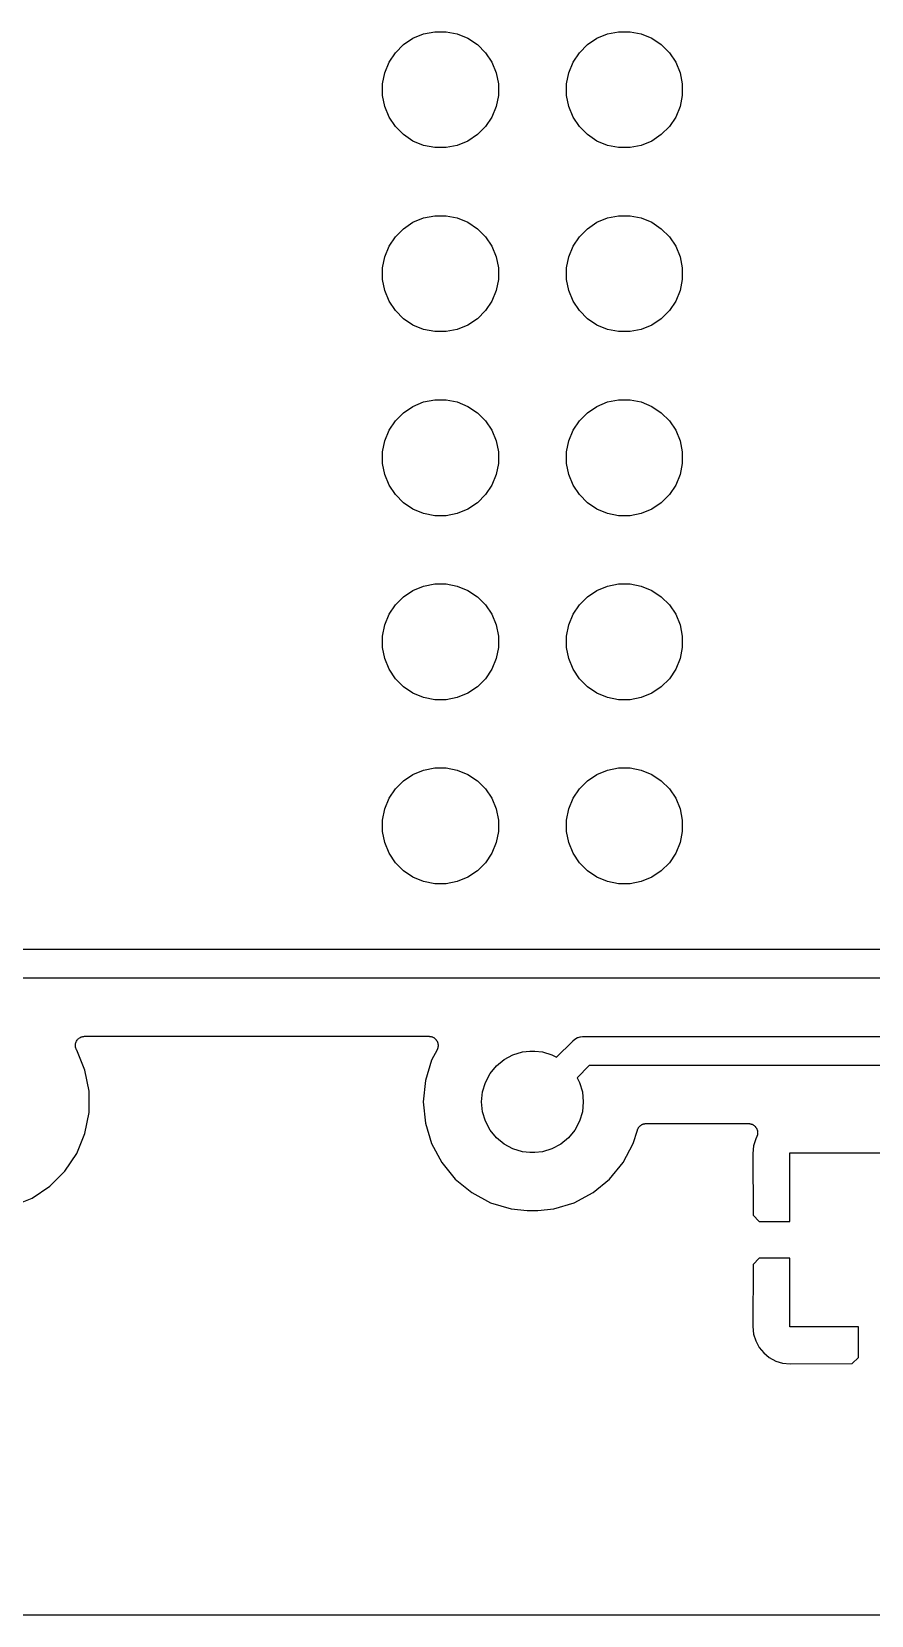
# Model space of a CAD drawing. Extents: x 122.5 to 192.5, y -149.3 to -74.2.
# Drawn here: x 139.14 to 150.73, y -149.33 to -127.47 of the extents above; entities that cross this region are included whole.
import ezdxf

# ---------------------------------------------------------------- set-up
doc = ezdxf.new("R2010")
doc.units = 0
doc.header["$MEASUREMENT"] = 0
doc.layers.add('BLACK', color=7, linetype='CONTINUOUS')

msp = doc.modelspace()

# ---------------------------------------------------------------- linework, layer by layer
at = {"layer": 'BLACK', "linetype": 'CONTINUOUS'}
for p, q in [((144.27, -127.649), (144.401, -127.561)), ((144.401, -127.561), (144.547, -127.501)), ((144.547, -127.501), (144.701, -127.47)), ((144.701, -127.47), (144.859, -127.47)), ((144.859, -127.47), (145.013, -127.501)), ((145.013, -127.501), (145.159, -127.561)), ((145.159, -127.561), (145.29, -127.649)), ((146.81, -127.649), (146.941, -127.561)), ((146.941, -127.561), (147.087, -127.501)), ((147.087, -127.501), (147.241, -127.47)), ((147.241, -127.47), (147.399, -127.47)), ((147.399, -127.47), (147.553, -127.501)), ((147.553, -127.501), (147.699, -127.561)), ((147.699, -127.561), (147.83, -127.649)), ((144.071, -127.891), (144.159, -127.76)), ((144.159, -127.76), (144.27, -127.649)), ((145.29, -127.649), (145.401, -127.76)), ((145.401, -127.76), (145.489, -127.891)), ((146.611, -127.891), (146.699, -127.76)), ((146.699, -127.76), (146.81, -127.649)), ((147.83, -127.649), (147.941, -127.76)), ((147.941, -127.76), (148.029, -127.891)), ((143.98, -128.191), (144.011, -128.037)), ((144.011, -128.037), (144.071, -127.891)), ((145.489, -127.891), (145.549, -128.037)), ((145.549, -128.037), (145.58, -128.191)), ((146.52, -128.191), (146.551, -128.037)), ((146.551, -128.037), (146.611, -127.891)), ((148.029, -127.891), (148.089, -128.037)), ((148.089, -128.037), (148.12, -128.191)), ((143.98, -128.349), (143.98, -128.191)), ((145.58, -128.191), (145.58, -128.349)), ((146.52, -128.349), (146.52, -128.191)), ((148.12, -128.191), (148.12, -128.349)), ((144.011, -128.503), (143.98, -128.349)), ((144.071, -128.649), (144.011, -128.503)), ((145.549, -128.503), (145.489, -128.649)), ((145.58, -128.349), (145.549, -128.503)), ((146.551, -128.503), (146.52, -128.349)), ((146.611, -128.649), (146.551, -128.503)), ((148.089, -128.503), (148.029, -128.649)), ((148.12, -128.349), (148.089, -128.503)), ((144.159, -128.78), (144.071, -128.649)), ((145.489, -128.649), (145.401, -128.78)), ((146.699, -128.78), (146.611, -128.649)), ((148.029, -128.649), (147.941, -128.78)), ((144.27, -128.891), (144.159, -128.78)), ((144.401, -128.979), (144.27, -128.891)), ((145.29, -128.891), (145.159, -128.979)), ((145.401, -128.78), (145.29, -128.891)), ((146.81, -128.891), (146.699, -128.78)), ((146.941, -128.979), (146.81, -128.891)), ((147.83, -128.891), (147.699, -128.979)), ((147.941, -128.78), (147.83, -128.891)), ((144.547, -129.039), (144.401, -128.979)), ((144.701, -129.07), (144.547, -129.039)), ((144.859, -129.07), (144.701, -129.07)), ((145.013, -129.039), (144.859, -129.07)), ((145.159, -128.979), (145.013, -129.039)), ((147.087, -129.039), (146.941, -128.979)), ((147.241, -129.07), (147.087, -129.039)), ((147.399, -129.07), (147.241, -129.07)), ((147.553, -129.039), (147.399, -129.07)), ((147.699, -128.979), (147.553, -129.039)), ((144.401, -130.101), (144.547, -130.041)), ((144.547, -130.041), (144.701, -130.01)), ((144.701, -130.01), (144.859, -130.01)), ((144.859, -130.01), (145.013, -130.041)), ((145.013, -130.041), (145.159, -130.101)), ((146.941, -130.101), (147.087, -130.041)), ((147.087, -130.041), (147.241, -130.01)), ((147.241, -130.01), (147.399, -130.01)), ((147.399, -130.01), (147.553, -130.041)), ((147.553, -130.041), (147.699, -130.101)), ((144.159, -130.3), (144.27, -130.189)), ((144.27, -130.189), (144.401, -130.101)), ((145.159, -130.101), (145.29, -130.189)), ((145.29, -130.189), (145.401, -130.3)), ((146.699, -130.3), (146.81, -130.189)), ((146.81, -130.189), (146.941, -130.101)), ((147.699, -130.101), (147.83, -130.189)), ((147.83, -130.189), (147.941, -130.3)), ((144.011, -130.577), (144.071, -130.431)), ((144.071, -130.431), (144.159, -130.3)), ((145.401, -130.3), (145.489, -130.431)), ((145.489, -130.431), (145.549, -130.577)), ((146.551, -130.577), (146.611, -130.431)), ((146.611, -130.431), (146.699, -130.3)), ((147.941, -130.3), (148.029, -130.431)), ((148.029, -130.431), (148.089, -130.577)), ((143.98, -130.731), (144.011, -130.577)), ((145.549, -130.577), (145.58, -130.731)), ((146.52, -130.731), (146.551, -130.577)), ((148.089, -130.577), (148.12, -130.731)), ((143.98, -130.889), (143.98, -130.731)), ((144.011, -131.043), (143.98, -130.889)), ((145.58, -130.889), (145.549, -131.043)), ((145.58, -130.731), (145.58, -130.889)), ((146.52, -130.889), (146.52, -130.731)), ((146.551, -131.043), (146.52, -130.889)), ((148.12, -130.889), (148.089, -131.043)), ((148.12, -130.731), (148.12, -130.889)), ((144.071, -131.189), (144.011, -131.043)), ((145.549, -131.043), (145.489, -131.189)), ((146.611, -131.189), (146.551, -131.043)), ((148.089, -131.043), (148.029, -131.189)), ((144.159, -131.32), (144.071, -131.189)), ((144.27, -131.431), (144.159, -131.32)), ((145.401, -131.32), (145.29, -131.431)), ((145.489, -131.189), (145.401, -131.32)), ((146.699, -131.32), (146.611, -131.189)), ((146.81, -131.431), (146.699, -131.32)), ((147.941, -131.32), (147.83, -131.431)), ((148.029, -131.189), (147.941, -131.32)), ((144.401, -131.519), (144.27, -131.431)), ((144.547, -131.579), (144.401, -131.519)), ((144.701, -131.61), (144.547, -131.579)), ((145.013, -131.579), (144.859, -131.61)), ((145.159, -131.519), (145.013, -131.579)), ((145.29, -131.431), (145.159, -131.519)), ((146.941, -131.519), (146.81, -131.431)), ((147.087, -131.579), (146.941, -131.519)), ((147.241, -131.61), (147.087, -131.579)), ((147.553, -131.579), (147.399, -131.61)), ((147.699, -131.519), (147.553, -131.579)), ((147.83, -131.431), (147.699, -131.519)), ((144.859, -131.61), (144.701, -131.61)), ((147.399, -131.61), (147.241, -131.61)), ((144.27, -132.729), (144.401, -132.641)), ((144.401, -132.641), (144.547, -132.581)), ((144.547, -132.581), (144.701, -132.55)), ((144.701, -132.55), (144.859, -132.55)), ((144.859, -132.55), (145.013, -132.581)), ((145.013, -132.581), (145.159, -132.641)), ((145.159, -132.641), (145.29, -132.729)), ((146.81, -132.729), (146.941, -132.641)), ((146.941, -132.641), (147.087, -132.581)), ((147.087, -132.581), (147.241, -132.55)), ((147.241, -132.55), (147.399, -132.55)), ((147.399, -132.55), (147.553, -132.581)), ((147.553, -132.581), (147.699, -132.641)), ((147.699, -132.641), (147.83, -132.729)), ((144.071, -132.971), (144.159, -132.84)), ((144.159, -132.84), (144.27, -132.729)), ((145.29, -132.729), (145.401, -132.84)), ((145.401, -132.84), (145.489, -132.971)), ((146.611, -132.971), (146.699, -132.84)), ((146.699, -132.84), (146.81, -132.729)), ((147.83, -132.729), (147.941, -132.84)), ((147.941, -132.84), (148.029, -132.971)), ((144.011, -133.117), (144.071, -132.971)), ((145.489, -132.971), (145.549, -133.117)), ((146.551, -133.117), (146.611, -132.971)), ((148.029, -132.971), (148.089, -133.117)), ((143.98, -133.271), (144.011, -133.117)), ((143.98, -133.429), (143.98, -133.271)), ((145.549, -133.117), (145.58, -133.271)), ((145.58, -133.271), (145.58, -133.429)), ((146.52, -133.271), (146.551, -133.117)), ((146.52, -133.429), (146.52, -133.271)), ((148.089, -133.117), (148.12, -133.271)), ((148.12, -133.271), (148.12, -133.429)), ((144.011, -133.583), (143.98, -133.429)), ((145.58, -133.429), (145.549, -133.583)), ((146.551, -133.583), (146.52, -133.429)), ((148.12, -133.429), (148.089, -133.583)), ((144.071, -133.729), (144.011, -133.583)), ((144.159, -133.86), (144.071, -133.729)), ((145.489, -133.729), (145.401, -133.86)), ((145.549, -133.583), (145.489, -133.729)), ((146.611, -133.729), (146.551, -133.583)), ((146.699, -133.86), (146.611, -133.729)), ((148.029, -133.729), (147.941, -133.86)), ((148.089, -133.583), (148.029, -133.729)), ((144.27, -133.971), (144.159, -133.86)), ((144.401, -134.059), (144.27, -133.971)), ((145.29, -133.971), (145.159, -134.059)), ((145.401, -133.86), (145.29, -133.971)), ((146.81, -133.971), (146.699, -133.86)), ((146.941, -134.059), (146.81, -133.971)), ((147.83, -133.971), (147.699, -134.059)), ((147.941, -133.86), (147.83, -133.971)), ((144.547, -134.119), (144.401, -134.059)), ((144.701, -134.15), (144.547, -134.119)), ((144.859, -134.15), (144.701, -134.15)), ((145.013, -134.119), (144.859, -134.15)), ((145.159, -134.059), (145.013, -134.119)), ((147.087, -134.119), (146.941, -134.059)), ((147.241, -134.15), (147.087, -134.119)), ((147.399, -134.15), (147.241, -134.15)), ((147.553, -134.119), (147.399, -134.15)), ((147.699, -134.059), (147.553, -134.119)), ((144.159, -135.38), (144.27, -135.269)), ((144.27, -135.269), (144.401, -135.181)), ((144.401, -135.181), (144.547, -135.121)), ((144.547, -135.121), (144.701, -135.09)), ((144.701, -135.09), (144.859, -135.09)), ((144.859, -135.09), (145.013, -135.121)), ((145.013, -135.121), (145.159, -135.181)), ((145.159, -135.181), (145.29, -135.269)), ((145.29, -135.269), (145.401, -135.38)), ((146.699, -135.38), (146.81, -135.269)), ((146.81, -135.269), (146.941, -135.181)), ((146.941, -135.181), (147.087, -135.121)), ((147.087, -135.121), (147.241, -135.09)), ((147.241, -135.09), (147.399, -135.09)), ((147.399, -135.09), (147.553, -135.121)), ((147.553, -135.121), (147.699, -135.181)), ((147.699, -135.181), (147.83, -135.269)), ((147.83, -135.269), (147.941, -135.38)), ((144.011, -135.657), (144.071, -135.511)), ((144.071, -135.511), (144.159, -135.38)), ((145.401, -135.38), (145.489, -135.511)), ((145.489, -135.511), (145.549, -135.657)), ((146.551, -135.657), (146.611, -135.511)), ((146.611, -135.511), (146.699, -135.38)), ((147.941, -135.38), (148.029, -135.511)), ((148.029, -135.511), (148.089, -135.657)), ((143.98, -135.811), (144.011, -135.657)), ((145.549, -135.657), (145.58, -135.811)), ((146.52, -135.811), (146.551, -135.657)), ((148.089, -135.657), (148.12, -135.811)), ((143.98, -135.969), (143.98, -135.811)), ((145.58, -135.811), (145.58, -135.969)), ((146.52, -135.969), (146.52, -135.811)), ((148.12, -135.811), (148.12, -135.969)), ((144.011, -136.123), (143.98, -135.969)), ((144.071, -136.269), (144.011, -136.123)), ((145.549, -136.123), (145.489, -136.269)), ((145.58, -135.969), (145.549, -136.123)), ((146.551, -136.123), (146.52, -135.969)), ((146.611, -136.269), (146.551, -136.123)), ((148.089, -136.123), (148.029, -136.269)), ((148.12, -135.969), (148.089, -136.123)), ((144.159, -136.4), (144.071, -136.269)), ((145.489, -136.269), (145.401, -136.4)), ((146.699, -136.4), (146.611, -136.269)), ((148.029, -136.269), (147.941, -136.4)), ((144.27, -136.511), (144.159, -136.4)), ((144.401, -136.599), (144.27, -136.511)), ((144.547, -136.659), (144.401, -136.599)), ((145.159, -136.599), (145.013, -136.659)), ((145.29, -136.511), (145.159, -136.599)), ((145.401, -136.4), (145.29, -136.511)), ((146.81, -136.511), (146.699, -136.4)), ((146.941, -136.599), (146.81, -136.511)), ((147.087, -136.659), (146.941, -136.599)), ((147.699, -136.599), (147.553, -136.659)), ((147.83, -136.511), (147.699, -136.599)), ((147.941, -136.4), (147.83, -136.511)), ((144.701, -136.69), (144.547, -136.659)), ((144.859, -136.69), (144.701, -136.69)), ((145.013, -136.659), (144.859, -136.69)), ((147.241, -136.69), (147.087, -136.659)), ((147.399, -136.69), (147.241, -136.69)), ((147.553, -136.659), (147.399, -136.69)), ((144.401, -137.721), (144.547, -137.661)), ((144.547, -137.661), (144.701, -137.63)), ((144.701, -137.63), (144.859, -137.63)), ((144.859, -137.63), (145.013, -137.661)), ((145.013, -137.661), (145.159, -137.721)), ((146.941, -137.721), (147.087, -137.661)), ((147.087, -137.661), (147.241, -137.63)), ((147.241, -137.63), (147.399, -137.63)), ((147.399, -137.63), (147.553, -137.661)), ((147.553, -137.661), (147.699, -137.721)), ((144.159, -137.92), (144.27, -137.809)), ((144.27, -137.809), (144.401, -137.721)), ((145.159, -137.721), (145.29, -137.809)), ((145.29, -137.809), (145.401, -137.92)), ((146.699, -137.92), (146.81, -137.809)), ((146.81, -137.809), (146.941, -137.721)), ((147.699, -137.721), (147.83, -137.809)), ((147.83, -137.809), (147.941, -137.92)), ((144.011, -138.197), (144.071, -138.051)), ((144.071, -138.051), (144.159, -137.92)), ((145.401, -137.92), (145.489, -138.051)), ((145.489, -138.051), (145.549, -138.197)), ((146.551, -138.197), (146.611, -138.051)), ((146.611, -138.051), (146.699, -137.92)), ((147.941, -137.92), (148.029, -138.051)), ((148.029, -138.051), (148.089, -138.197)), ((143.98, -138.351), (144.011, -138.197)), ((143.98, -138.509), (143.98, -138.351)), ((145.549, -138.197), (145.58, -138.351)), ((145.58, -138.351), (145.58, -138.509)), ((146.52, -138.351), (146.551, -138.197)), ((146.52, -138.509), (146.52, -138.351)), ((148.089, -138.197), (148.12, -138.351)), ((148.12, -138.351), (148.12, -138.509)), ((144.011, -138.663), (143.98, -138.509)), ((145.58, -138.509), (145.549, -138.663)), ((146.551, -138.663), (146.52, -138.509)), ((148.12, -138.509), (148.089, -138.663)), ((144.071, -138.809), (144.011, -138.663)), ((145.549, -138.663), (145.489, -138.809)), ((146.611, -138.809), (146.551, -138.663)), ((148.089, -138.663), (148.029, -138.809)), ((144.159, -138.94), (144.071, -138.809)), ((144.27, -139.051), (144.159, -138.94)), ((145.401, -138.94), (145.29, -139.051)), ((145.489, -138.809), (145.401, -138.94)), ((146.699, -138.94), (146.611, -138.809)), ((146.81, -139.051), (146.699, -138.94)), ((147.941, -138.94), (147.83, -139.051)), ((148.029, -138.809), (147.941, -138.94)), ((144.401, -139.139), (144.27, -139.051)), ((144.547, -139.199), (144.401, -139.139)), ((144.701, -139.23), (144.547, -139.199)), ((145.013, -139.199), (144.859, -139.23)), ((145.159, -139.139), (145.013, -139.199)), ((145.29, -139.051), (145.159, -139.139)), ((146.941, -139.139), (146.81, -139.051)), ((147.087, -139.199), (146.941, -139.139)), ((147.241, -139.23), (147.087, -139.199)), ((147.553, -139.199), (147.399, -139.23)), ((147.699, -139.139), (147.553, -139.199)), ((147.83, -139.051), (147.699, -139.139)), ((144.859, -139.23), (144.701, -139.23)), ((147.399, -139.23), (147.241, -139.23)), ((128.353, -140.135), (158.032, -140.135)), ((158.105, -140.535), (128.28, -140.535)), ((139.746, -141.424), (139.75, -141.413)), ((139.75, -141.412), (139.756, -141.402)), ((139.75, -141.413), (139.75, -141.412)), ((139.75, -141.413), (139.75, -141.413)), ((139.756, -141.402), (139.762, -141.391)), ((139.762, -141.391), (139.77, -141.381)), ((139.762, -141.391), (139.762, -141.391)), ((139.762, -141.391), (139.762, -141.391)), ((139.77, -141.381), (139.777, -141.372)), ((139.777, -141.372), (139.778, -141.372)), ((139.778, -141.371), (139.787, -141.364)), ((139.778, -141.372), (139.778, -141.371)), ((139.787, -141.364), (139.797, -141.356)), ((139.797, -141.356), (139.808, -141.35)), ((139.797, -141.356), (139.797, -141.356)), ((139.797, -141.356), (139.797, -141.356)), ((139.808, -141.35), (139.819, -141.345)), ((139.819, -141.344), (139.831, -141.341)), ((139.819, -141.345), (139.819, -141.344)), ((139.819, -141.345), (139.819, -141.345)), ((139.831, -141.341), (139.842, -141.337)), ((139.842, -141.337), (139.843, -141.337)), ((139.843, -141.337), (139.855, -141.336)), ((139.843, -141.337), (139.843, -141.337)), ((139.855, -141.336), (139.867, -141.335)), ((139.867, -141.335), (144.621, -141.335)), ((144.621, -141.335), (144.623, -141.335)), ((144.623, -141.335), (144.629, -141.336)), ((144.629, -141.336), (144.635, -141.336)), ((144.635, -141.336), (144.641, -141.337)), ((144.641, -141.337), (144.647, -141.338)), ((144.647, -141.338), (144.653, -141.34)), ((144.653, -141.34), (144.659, -141.341)), ((144.659, -141.341), (144.665, -141.343)), ((144.665, -141.343), (144.671, -141.345)), ((144.671, -141.345), (144.676, -141.348)), ((144.676, -141.348), (144.682, -141.35)), ((144.682, -141.35), (144.687, -141.354)), ((144.687, -141.354), (144.693, -141.357)), ((144.693, -141.357), (144.697, -141.361)), ((144.697, -141.361), (144.702, -141.364)), ((144.702, -141.364), (144.707, -141.369)), ((144.707, -141.369), (144.712, -141.373)), ((144.712, -141.373), (144.715, -141.378)), ((144.715, -141.378), (144.72, -141.382)), ((144.72, -141.382), (144.723, -141.387)), ((144.723, -141.387), (144.727, -141.392)), ((144.727, -141.392), (144.73, -141.398)), ((144.73, -141.398), (144.733, -141.403)), ((144.733, -141.403), (144.736, -141.409)), ((144.736, -141.409), (144.739, -141.414)), ((144.739, -141.414), (144.74, -141.42)), ((146.383, -141.624), (146.602, -141.406)), ((146.602, -141.406), (146.608, -141.398)), ((146.608, -141.398), (146.638, -141.373)), ((146.638, -141.373), (146.673, -141.354)), ((146.673, -141.354), (146.682, -141.352)), ((146.682, -141.352), (146.711, -141.343)), ((146.711, -141.343), (146.715, -141.343)), ((146.715, -141.343), (146.74, -141.34)), ((146.74, -141.34), (146.75, -141.339)), ((146.74, -141.34), (146.74, -141.34)), ((146.75, -141.339), (146.76, -141.34)), ((146.76, -141.34), (154, -141.34)), ((139.74, -141.461), (139.741, -141.449)), ((139.741, -141.473), (139.74, -141.461)), ((139.74, -141.461), (139.74, -141.461)), ((139.74, -141.461), (139.74, -141.461)), ((139.741, -141.449), (139.743, -141.436)), ((139.742, -141.485), (139.741, -141.473)), ((139.742, -141.486), (139.742, -141.485)), ((139.746, -141.497), (139.742, -141.486)), ((139.742, -141.486), (139.742, -141.486)), ((139.743, -141.436), (139.746, -141.424)), ((139.743, -141.436), (139.743, -141.436)), ((139.743, -141.436), (139.743, -141.436)), ((139.749, -141.509), (139.746, -141.497)), ((139.749, -141.51), (139.749, -141.509)), ((139.749, -141.509), (139.749, -141.509)), ((139.755, -141.52), (139.749, -141.51)), ((139.758, -141.527), (139.755, -141.52)), ((139.872, -141.802), (139.758, -141.527)), ((144.733, -141.522), (144.657, -141.663)), ((144.735, -141.516), (144.733, -141.522)), ((144.738, -141.511), (144.735, -141.516)), ((144.74, -141.505), (144.738, -141.511)), ((144.74, -141.42), (144.743, -141.426)), ((144.743, -141.499), (144.74, -141.505)), ((144.743, -141.426), (144.744, -141.432)), ((144.744, -141.493), (144.743, -141.499)), ((144.744, -141.432), (144.746, -141.438)), ((144.745, -141.488), (144.744, -141.493)), ((144.746, -141.481), (144.745, -141.488)), ((144.746, -141.438), (144.746, -141.444)), ((144.746, -141.444), (144.747, -141.45)), ((144.747, -141.475), (144.746, -141.481)), ((144.747, -141.45), (144.747, -141.456)), ((144.747, -141.456), (144.748, -141.463)), ((144.748, -141.463), (144.747, -141.469)), ((144.747, -141.469), (144.747, -141.475)), ((145.659, -141.655), (145.781, -141.59)), ((145.781, -141.59), (145.913, -141.55)), ((145.913, -141.55), (146.016, -141.54)), ((146.016, -141.54), (146.084, -141.54)), ((146.084, -141.54), (146.187, -141.55)), ((146.187, -141.55), (146.319, -141.59)), ((146.319, -141.59), (146.383, -141.624)), ((139.93, -142.092), (139.872, -141.802)), ((144.657, -141.663), (144.572, -141.946)), ((145.4, -141.971), (145.465, -141.849)), ((145.465, -141.849), (145.553, -141.743)), ((145.553, -141.743), (145.659, -141.655)), ((146.833, -141.74), (146.666, -141.907)), ((153.814, -141.74), (146.833, -141.74)), ((144.572, -141.946), (144.543, -142.24)), ((145.36, -142.103), (145.4, -141.971)), ((146.666, -141.907), (146.7, -141.971)), ((146.7, -141.971), (146.74, -142.103)), ((139.93, -142.388), (139.93, -142.092)), ((144.543, -142.24), (144.572, -142.534)), ((145.347, -142.24), (145.36, -142.103)), ((145.36, -142.377), (145.347, -142.24)), ((146.74, -142.103), (146.753, -142.24)), ((146.753, -142.24), (146.74, -142.377)), ((139.872, -142.678), (139.93, -142.388)), ((145.4, -142.509), (145.36, -142.377)), ((146.74, -142.377), (146.7, -142.509)), ((139.759, -142.951), (139.872, -142.678)), ((144.572, -142.534), (144.657, -142.817)), ((145.465, -142.631), (145.4, -142.509)), ((145.553, -142.737), (145.465, -142.631)), ((146.635, -142.631), (146.547, -142.737)), ((146.7, -142.509), (146.635, -142.631)), ((147.443, -142.817), (147.499, -142.63)), ((147.499, -142.63), (147.5, -142.628)), ((147.5, -142.628), (147.502, -142.623)), ((147.502, -142.623), (147.504, -142.618)), ((147.504, -142.618), (147.507, -142.612)), ((147.507, -142.612), (147.509, -142.606)), ((147.509, -142.606), (147.513, -142.601)), ((147.513, -142.601), (147.515, -142.596)), ((147.515, -142.596), (147.52, -142.591)), ((147.52, -142.591), (147.524, -142.585)), ((147.524, -142.585), (147.528, -142.581)), ((147.528, -142.581), (147.531, -142.577)), ((147.531, -142.577), (147.536, -142.573)), ((147.536, -142.573), (147.541, -142.568)), ((147.541, -142.568), (147.546, -142.565)), ((147.546, -142.565), (147.55, -142.561)), ((147.55, -142.561), (147.556, -142.558)), ((147.556, -142.558), (147.562, -142.554)), ((147.562, -142.554), (147.567, -142.552)), ((147.567, -142.552), (147.572, -142.55)), ((147.572, -142.55), (147.579, -142.548)), ((147.579, -142.548), (147.585, -142.545)), ((147.585, -142.545), (147.591, -142.544)), ((147.591, -142.544), (147.596, -142.542)), ((147.596, -142.542), (147.603, -142.542)), ((147.603, -142.542), (147.609, -142.541)), ((147.609, -142.541), (147.615, -142.541)), ((147.615, -142.541), (147.621, -142.54)), ((147.621, -142.54), (149.034, -142.54)), ((149.034, -142.54), (149.035, -142.54)), ((149.035, -142.54), (149.041, -142.541)), ((149.041, -142.541), (149.047, -142.541)), ((149.047, -142.541), (149.053, -142.542)), ((149.053, -142.542), (149.06, -142.543)), ((149.06, -142.543), (149.066, -142.545)), ((149.066, -142.545), (149.071, -142.546)), ((149.071, -142.546), (149.077, -142.548)), ((149.077, -142.548), (149.084, -142.55)), ((149.084, -142.55), (149.089, -142.553)), ((149.089, -142.553), (149.094, -142.555)), ((149.094, -142.555), (149.1, -142.559)), ((149.1, -142.559), (149.105, -142.562)), ((149.105, -142.562), (149.11, -142.566)), ((149.11, -142.566), (149.115, -142.569)), ((149.115, -142.569), (149.119, -142.574)), ((149.119, -142.574), (149.124, -142.578)), ((149.124, -142.578), (149.128, -142.583)), ((149.128, -142.583), (149.132, -142.587)), ((149.132, -142.587), (149.136, -142.592)), ((149.136, -142.592), (149.14, -142.597)), ((149.14, -142.597), (149.143, -142.603)), ((149.143, -142.603), (149.146, -142.608)), ((149.146, -142.608), (149.148, -142.614)), ((149.148, -142.721), (149.146, -142.727)), ((149.148, -142.614), (149.151, -142.619)), ((149.151, -142.716), (149.148, -142.721)), ((149.151, -142.619), (149.153, -142.625)), ((149.153, -142.71), (149.151, -142.716)), ((149.153, -142.625), (149.155, -142.631)), ((149.155, -142.704), (149.153, -142.71)), ((149.155, -142.631), (149.156, -142.637)), ((149.156, -142.698), (149.155, -142.704)), ((149.156, -142.637), (149.158, -142.643)), ((149.158, -142.693), (149.156, -142.698)), ((149.158, -142.643), (149.159, -142.649)), ((149.159, -142.686), (149.158, -142.693)), ((149.159, -142.649), (149.16, -142.655)), ((149.16, -142.68), (149.159, -142.686)), ((149.16, -142.655), (149.16, -142.661)), ((149.16, -142.661), (149.161, -142.668)), ((149.161, -142.668), (149.16, -142.674)), ((149.16, -142.674), (149.16, -142.68)), ((144.657, -142.817), (144.797, -143.077)), ((145.659, -142.825), (145.553, -142.737)), ((145.781, -142.89), (145.659, -142.825)), ((145.913, -142.93), (145.781, -142.89)), ((146.016, -142.94), (145.913, -142.93)), ((146.084, -142.94), (146.016, -142.94)), ((146.187, -142.93), (146.084, -142.94)), ((146.319, -142.89), (146.187, -142.93)), ((146.441, -142.825), (146.319, -142.89)), ((146.547, -142.737), (146.441, -142.825)), ((147.303, -143.077), (147.443, -142.817)), ((149.104, -142.845), (149.094, -142.951)), ((149.133, -142.75), (149.104, -142.845)), ((149.146, -142.727), (149.133, -142.75)), ((139.595, -143.196), (139.759, -142.951)), ((144.797, -143.077), (144.984, -143.306)), ((147.116, -143.306), (147.303, -143.077)), ((149.094, -142.951), (149.097, -143.806)), ((149.605, -143.891), (149.605, -142.945)), ((149.605, -142.945), (152.005, -142.945)), ((139.386, -143.405), (139.595, -143.196)), ((144.984, -143.306), (145.213, -143.493)), ((146.887, -143.493), (147.116, -143.306)), ((138.868, -143.682), (139.141, -143.569)), ((139.141, -143.569), (139.386, -143.405)), ((145.213, -143.493), (145.473, -143.633)), ((146.627, -143.633), (146.887, -143.493)), ((145.473, -143.633), (145.756, -143.718)), ((145.756, -143.718), (145.976, -143.74)), ((145.976, -143.74), (146.124, -143.74)), ((146.124, -143.74), (146.344, -143.718)), ((146.344, -143.718), (146.627, -143.633)), ((149.097, -143.806), (149.181, -143.891)), ((149.181, -143.891), (149.605, -143.891)), ((149.181, -144.399), (149.097, -144.484)), ((149.605, -144.399), (149.181, -144.399)), ((149.605, -145.345), (149.605, -144.399)), ((149.097, -144.484), (149.094, -145.339)), ((149.094, -145.339), (149.104, -145.445)), ((150.551, -145.345), (149.605, -145.345)), ((150.551, -145.769), (150.551, -145.345)), ((149.104, -145.445), (149.133, -145.54)), ((149.133, -145.54), (149.181, -145.629)), ((149.181, -145.629), (149.244, -145.706)), ((149.244, -145.706), (149.321, -145.769)), ((149.321, -145.769), (149.41, -145.817)), ((150.466, -145.853), (150.551, -145.769)), ((149.41, -145.817), (149.505, -145.846)), ((149.505, -145.846), (149.611, -145.856)), ((149.611, -145.856), (150.466, -145.853)), ((192.38, -149.327), (122.58, -149.327))]:
    msp.add_line(p, q, dxfattribs=at)

doc.saveas('drawing.dxf')
